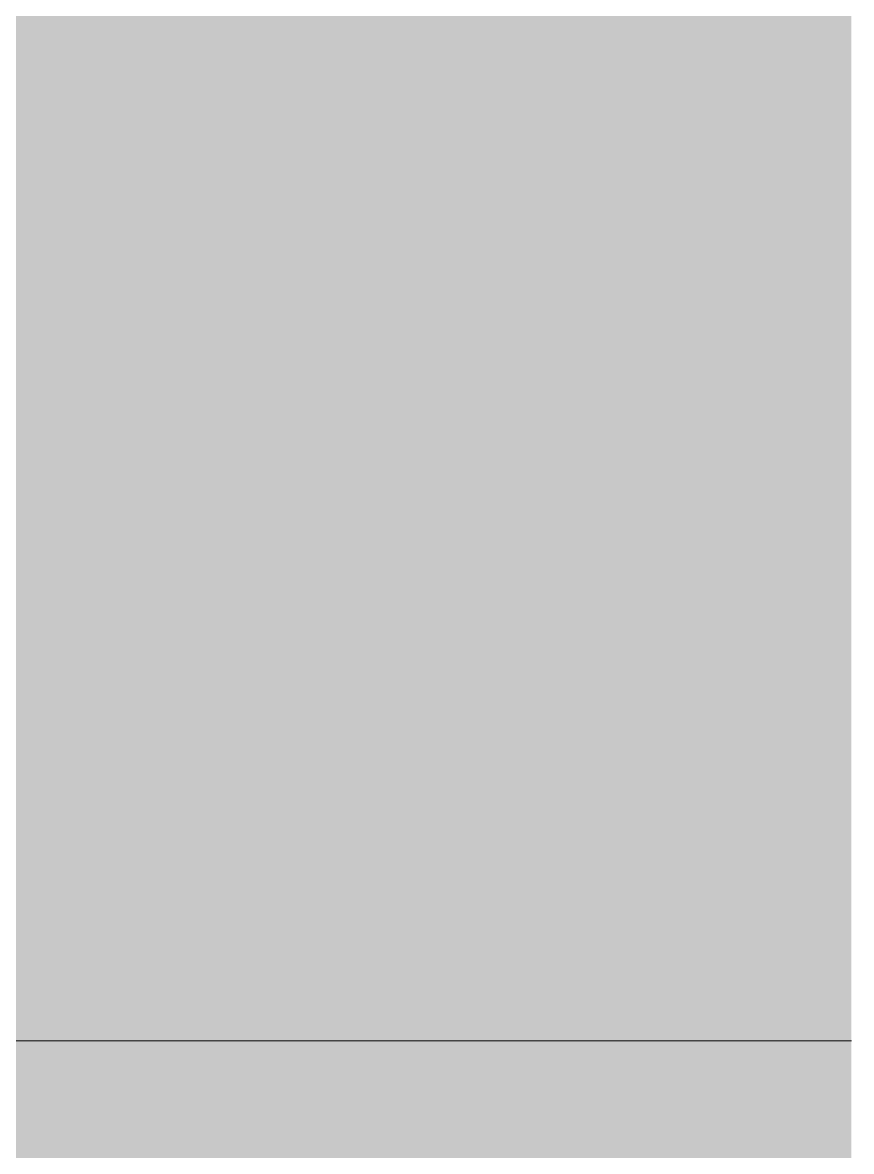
# Model space of a CAD drawing. Header units: millimetres. Extents: x 81494 to 296443, y -8553 to 29000.
# Drawn here: x 254605.68 to 254613.17, y 13400 to 13410.2 of the extents above; entities that cross this region are included whole.
import ezdxf

# ---------------------------------------------------------------- set-up
doc = ezdxf.new("R2010")
doc.units = ezdxf.units.MM
for name, color, linetype, lineweight, true_color in [('A-DOOR-3', 7, 'Continuous', 5, 0xb7b7b7), ('A-DOOR-5', 7, 'Continuous', 5, 0xe2e2e2), ('A-DOOR-FRAM-4', 7, 'Continuous', 5, 0xe2e2e2), ('A-DOOR-FRAM-5', 7, 'Continuous', 5, 0xaaaaaa)]:
    doc.layers.add(name, color=color, linetype=linetype, lineweight=lineweight, true_color=true_color)

# ---------------------------------------------------------------- blocks, each defined once
blk = doc.blocks.new('110_Дверь_СКБ_1Ст_Внутренняя1 - Д-8 950x2100h_охрана-V237-1_3_4_птичка')
at = {"layer": 'A-DOOR-5'}
blk.add_hatch(color=256, dxfattribs=at).paths.add_polyline_path([(462.5, 100), (447.5, 100), (447.5, 20), (462.5, 20)])
at = {"layer": 'A-DOOR-FRAM-4'}
blk.add_hatch(color=256, dxfattribs=at).paths.add_polyline_path([(447.5, 108), (447.5, 100), (517.5, 100), (517.5, 108), (462.5, 108)])
at = {"layer": 'A-DOOR-FRAM-5'}
blk.add_line((447.5, 99), (462.5, 99), dxfattribs=at)

msp = doc.modelspace()

# ---------------------------------------------------------------- block references
at = {"layer": 'A-DOOR-3', "rotation": 180}
msp.add_blockref('110_Дверь_СКБ_1Ст_Внутренняя1 - Д-8 950x2100h_охрана-V237-1_3_4_птичка', (255060.67, 13500), dxfattribs=at)

doc.saveas('drawing.dxf')
